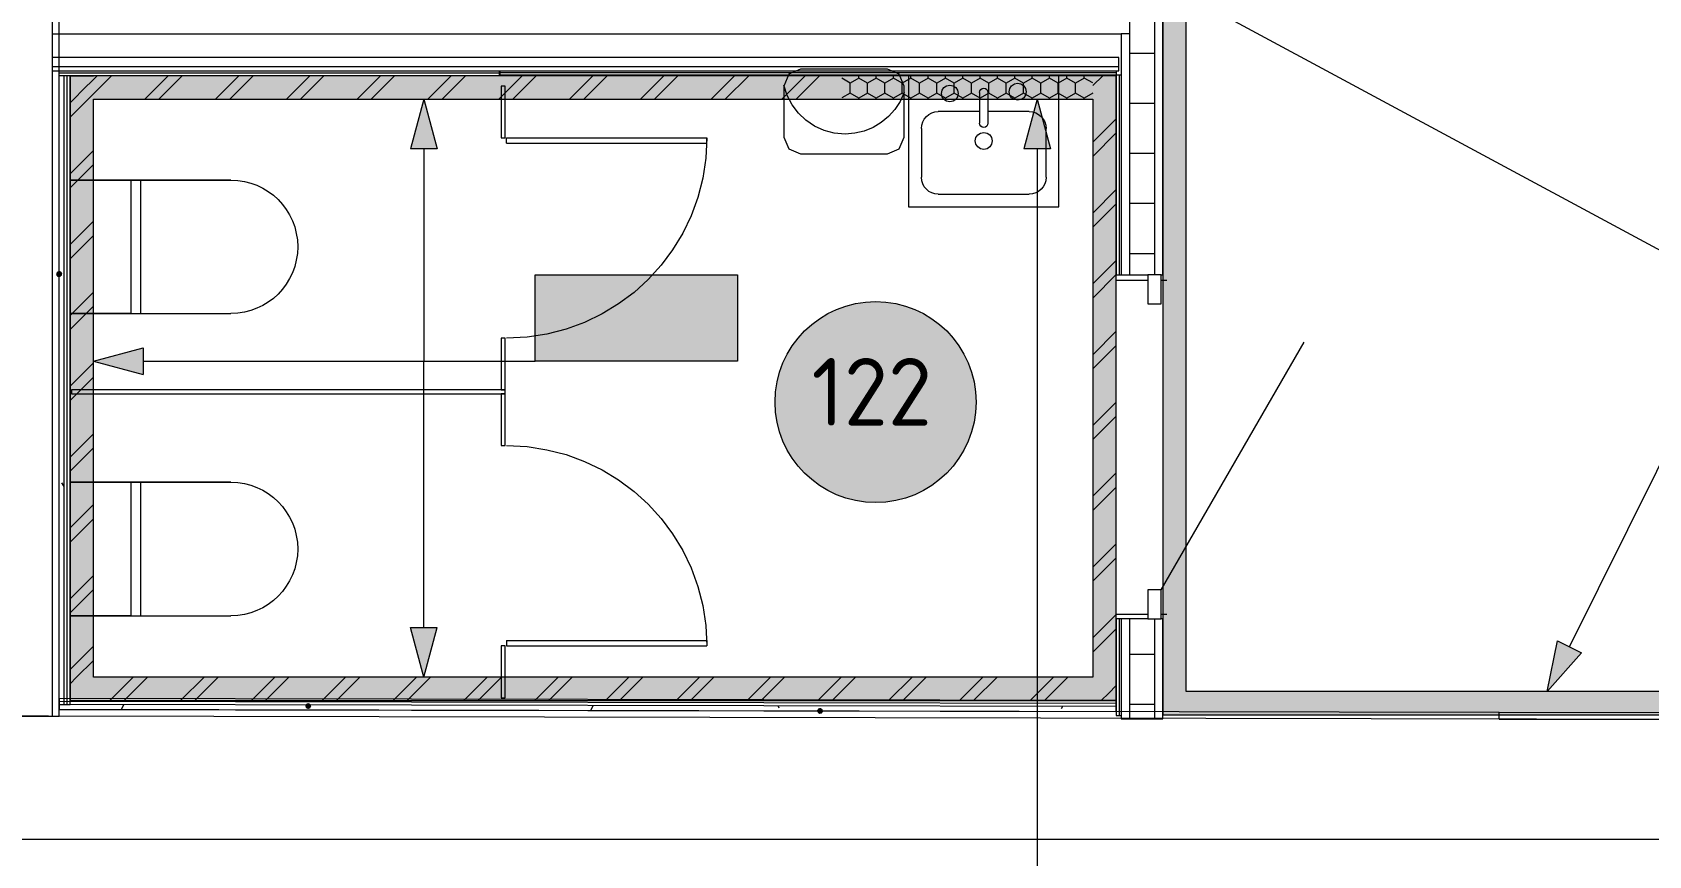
# Model space of a CAD drawing. Header units: millimetres. Extents: x -546 to 1681, y -650 to 1730.
# Drawn here: x 547.5 to 595.93, y 416.88 to 441.54 of the extents above; entities that cross this region are included whole.
import ezdxf

# ---------------------------------------------------------------- set-up
doc = ezdxf.new("R2010")
doc.units = ezdxf.units.MM

msp = doc.modelspace()

# ---------------------------------------------------------------- hatches: boundary and pattern name
at = {"true_color": 0xf1d696}
h = msp.add_hatch(color=41, dxfattribs=at)
h.dxf.hatch_style = 2
h.paths.add_polyline_path([(582.077, 421.798), (581.377, 421.798), (581.377, 460.766), (582.077, 460.766)])
at = {"true_color": 0xcccccc}
h = msp.add_hatch(color=254, dxfattribs=at)
h.dxf.hatch_style = 2
h.paths.add_polyline_path([(549.332, 440.241), (549.332, 439.541), (548.632, 440.241)])
h = msp.add_hatch(color=254, dxfattribs=at)
h.dxf.hatch_style = 2
h.paths.add_polyline_path([(549.332, 439.541), (548.632, 439.541), (548.632, 440.241)])
h = msp.add_hatch(color=254, dxfattribs=at)
h.dxf.hatch_style = 2
h.paths.add_polyline_path([(549.332, 439.541), (549.332, 440.241), (571.758, 440.241), (571.758, 439.541)])
at = {"true_color": 0xdede87}
h = msp.add_hatch(color=41, dxfattribs=at)
h.dxf.hatch_style = 2
h.paths.add_polyline_path([(579.278, 440.241), (579.278, 439.541), (571.758, 439.541), (571.758, 440.241)])
at = {"true_color": 0xcccccc}
h = msp.add_hatch(color=254, dxfattribs=at)
h.dxf.hatch_style = 2
h.paths.add_polyline_path([(579.278, 439.541), (579.278, 440.241), (579.978, 440.241)])
h = msp.add_hatch(color=254, dxfattribs=at)
h.dxf.hatch_style = 2
h.paths.add_polyline_path([(579.278, 439.541), (579.978, 440.241), (579.978, 439.541)])
h = msp.add_hatch(color=254, dxfattribs=at)
h.dxf.hatch_style = 2
h.paths.add_polyline_path([(549.332, 422.225), (548.632, 422.225), (548.632, 439.541), (549.332, 439.541)])
at = {"true_color": 0x0077b0}
h = msp.add_hatch(color=144, dxfattribs=at)
h.dxf.hatch_style = 2
h.paths.add_polyline_path([(559.235, 439.541), (559.635, 438.048), (558.835, 438.048)])
h = msp.add_hatch(color=144, dxfattribs=at)
h.dxf.hatch_style = 2
h.paths.add_polyline_path([(577.613, 439.541), (578.012, 438.048), (577.212, 438.048)])
at = {"true_color": 0xcccccc}
h = msp.add_hatch(color=254, dxfattribs=at)
h.dxf.hatch_style = 2
h.paths.add_polyline_path([(579.278, 439.541), (579.978, 439.541), (579.978, 422.225), (579.278, 422.225)])
h = msp.add_hatch(color=7)
h.dxf.hatch_style = 2
h.paths.add_polyline_path([(548.387, 434.26), (548.396, 434.328), (548.354, 434.383), (548.286, 434.392), (548.231, 434.351), (548.224, 434.339), (548.215, 434.271), (548.256, 434.216), (548.325, 434.207), (548.38, 434.248)])
h = msp.add_hatch(color=7)
h.dxf.hatch_style = 2
h.paths.add_polyline_path([(548.309, 434.395), (548.245, 434.369), (548.219, 434.305), (548.245, 434.242), (548.309, 434.215), (548.372, 434.242), (548.399, 434.305), (548.372, 434.369)])
at = {"true_color": 0xffffff}
h = msp.add_hatch(color=7, dxfattribs=at)
h.dxf.hatch_style = 2
h.paths.add_polyline_path([(562.565, 434.276), (568.625, 434.276), (568.625, 431.688), (562.565, 431.688)])
h = msp.add_hatch(color=7, dxfattribs=at)
h.dxf.hatch_style = 2
h.paths.add_polyline_path([(562.565, 434.276), (568.625, 434.276), (568.625, 431.688), (562.565, 431.688)])
h = msp.add_hatch(color=7, dxfattribs=at)
h.dxf.hatch_style = 2
h.paths.add_polyline_path([(562.565, 434.276), (568.625, 434.276), (568.625, 431.688), (562.565, 431.688)])
at = {"true_color": 0x0077b0}
h = msp.add_hatch(color=144, dxfattribs=at)
h.dxf.hatch_style = 2
h.paths.add_polyline_path([(562.867, 434.293), (563.878, 434.293), (563.952, 434.268), (563.976, 434.191), (563.976, 432.374), (563.952, 432.299), (563.878, 432.275), (563.801, 432.299), (563.776, 432.374), (563.776, 434.09), (562.969, 434.09), (562.969, 432.374), (562.944, 432.299), (562.867, 432.275), (562.791, 432.299), (562.766, 432.374), (562.766, 434.191), (562.791, 434.268)])
h = msp.add_hatch(color=144, dxfattribs=at)
h.dxf.hatch_style = 2
h.paths.add_polyline_path([(562.867, 434.293), (563.878, 434.293), (563.952, 434.268), (563.976, 434.191), (563.976, 432.374), (563.952, 432.299), (563.878, 432.275), (563.801, 432.299), (563.776, 432.374), (563.776, 434.09), (562.969, 434.09), (562.969, 432.374), (562.944, 432.299), (562.867, 432.275), (562.791, 432.299), (562.766, 432.374), (562.766, 434.191), (562.791, 434.268)])
h = msp.add_hatch(color=144, dxfattribs=at)
h.dxf.hatch_style = 2
h.paths.add_polyline_path([(562.867, 434.293), (563.878, 434.293), (563.952, 434.268), (563.976, 434.191), (563.976, 432.374), (563.952, 432.299), (563.878, 432.275), (563.801, 432.299), (563.776, 432.374), (563.776, 434.09), (562.969, 434.09), (562.969, 432.374), (562.944, 432.299), (562.867, 432.275), (562.791, 432.299), (562.766, 432.374), (562.766, 434.191), (562.791, 434.268)])
h = msp.add_hatch(color=144, dxfattribs=at)
h.dxf.hatch_style = 2
h.paths.add_polyline_path([(564.381, 432.374), (564.381, 434.191), (564.407, 434.268), (564.483, 434.293), (564.559, 434.268), (564.584, 434.191), (564.584, 433.486), (565.391, 433.486), (565.391, 434.191), (565.417, 434.268), (565.493, 434.293), (565.567, 434.268), (565.592, 434.191), (565.592, 432.374), (565.567, 432.299), (565.493, 432.275), (565.417, 432.299), (565.391, 432.374), (565.391, 433.283), (564.584, 433.283), (564.584, 432.374), (564.559, 432.299), (564.483, 432.275), (564.407, 432.299)])
h = msp.add_hatch(color=144, dxfattribs=at)
h.dxf.hatch_style = 2
h.paths.add_polyline_path([(564.381, 432.374), (564.381, 434.191), (564.407, 434.268), (564.483, 434.293), (564.559, 434.268), (564.584, 434.191), (564.584, 433.486), (565.391, 433.486), (565.391, 434.191), (565.417, 434.268), (565.493, 434.293), (565.567, 434.268), (565.592, 434.191), (565.592, 432.374), (565.567, 432.299), (565.493, 432.275), (565.417, 432.299), (565.391, 432.374), (565.391, 433.283), (564.584, 433.283), (564.584, 432.374), (564.559, 432.299), (564.483, 432.275), (564.407, 432.299)])
h = msp.add_hatch(color=144, dxfattribs=at)
h.dxf.hatch_style = 2
h.paths.add_polyline_path([(564.381, 432.374), (564.381, 434.191), (564.407, 434.268), (564.483, 434.293), (564.559, 434.268), (564.584, 434.191), (564.584, 433.486), (565.391, 433.486), (565.391, 434.191), (565.417, 434.268), (565.493, 434.293), (565.567, 434.268), (565.592, 434.191), (565.592, 432.374), (565.567, 432.299), (565.493, 432.275), (565.417, 432.299), (565.391, 432.374), (565.391, 433.283), (564.584, 433.283), (564.584, 432.374), (564.559, 432.299), (564.483, 432.275), (564.407, 432.299)])
h = msp.add_hatch(color=144, dxfattribs=at)
h.dxf.hatch_style = 2
h.paths.add_polyline_path([(567.916, 434.293), (568.017, 434.284), (568.11, 434.257), (568.195, 434.211), (568.272, 434.147), (568.337, 434.069), (568.384, 433.983), (568.412, 433.89), (568.421, 433.788), (568.398, 433.644), (568.329, 433.497), (567.694, 432.476), (568.32, 432.476), (568.396, 432.45), (568.421, 432.374), (568.396, 432.299), (568.32, 432.275), (567.513, 432.275), (567.437, 432.299), (567.411, 432.374), (567.428, 432.434), (568.168, 433.621), (568.206, 433.704), (568.218, 433.788), (568.197, 433.905), (568.131, 434.002), (568.033, 434.068), (567.916, 434.09), (567.832, 434.074), (567.751, 434.027), (567.674, 433.947), (567.601, 433.836), (567.564, 433.8), (567.513, 433.788), (567.437, 433.813), (567.411, 433.89), (567.42, 433.929), (567.522, 434.088), (567.638, 434.202), (567.77, 434.271)])
h = msp.add_hatch(color=144, dxfattribs=at)
h.dxf.hatch_style = 2
h.paths.add_polyline_path([(567.916, 434.293), (568.017, 434.284), (568.11, 434.257), (568.195, 434.211), (568.272, 434.147), (568.337, 434.069), (568.384, 433.983), (568.412, 433.89), (568.421, 433.788), (568.398, 433.644), (568.329, 433.497), (567.694, 432.476), (568.32, 432.476), (568.396, 432.45), (568.421, 432.374), (568.396, 432.299), (568.32, 432.275), (567.513, 432.275), (567.437, 432.299), (567.411, 432.374), (567.428, 432.434), (568.168, 433.621), (568.206, 433.704), (568.218, 433.788), (568.197, 433.905), (568.131, 434.002), (568.033, 434.068), (567.916, 434.09), (567.832, 434.074), (567.751, 434.027), (567.674, 433.947), (567.601, 433.836), (567.564, 433.8), (567.513, 433.788), (567.437, 433.813), (567.411, 433.89), (567.42, 433.929), (567.522, 434.088), (567.638, 434.202), (567.77, 434.271)])
h = msp.add_hatch(color=144, dxfattribs=at)
h.dxf.hatch_style = 2
h.paths.add_polyline_path([(567.916, 434.293), (568.017, 434.284), (568.11, 434.257), (568.195, 434.211), (568.272, 434.147), (568.337, 434.069), (568.384, 433.983), (568.412, 433.89), (568.421, 433.788), (568.398, 433.644), (568.329, 433.497), (567.694, 432.476), (568.32, 432.476), (568.396, 432.45), (568.421, 432.374), (568.396, 432.299), (568.32, 432.275), (567.513, 432.275), (567.437, 432.299), (567.411, 432.374), (567.428, 432.434), (568.168, 433.621), (568.206, 433.704), (568.218, 433.788), (568.197, 433.905), (568.131, 434.002), (568.033, 434.068), (567.916, 434.09), (567.832, 434.074), (567.751, 434.027), (567.674, 433.947), (567.601, 433.836), (567.564, 433.8), (567.513, 433.788), (567.437, 433.813), (567.411, 433.89), (567.42, 433.929), (567.522, 434.088), (567.638, 434.202), (567.77, 434.271)])
at = {"true_color": 0xffffff}
h = msp.add_hatch(color=7, dxfattribs=at)
edge = h.paths.add_edge_path()
edge.add_arc((572.768, 430.467), 3.012, 0, 360)
at = {"true_color": 0x0077b0}
h = msp.add_hatch(color=144, dxfattribs=at)
h.dxf.hatch_style = 2
h.paths.add_polyline_path([(566.905, 432.778), (566.098, 432.778), (566.022, 432.803), (565.997, 432.88), (566.022, 432.956), (566.098, 432.981), (566.905, 432.981), (566.981, 432.956), (567.006, 432.88), (566.981, 432.803)])
h = msp.add_hatch(color=144, dxfattribs=at)
h.dxf.hatch_style = 2
h.paths.add_polyline_path([(566.905, 432.778), (566.098, 432.778), (566.022, 432.803), (565.997, 432.88), (566.022, 432.956), (566.098, 432.981), (566.905, 432.981), (566.981, 432.956), (567.006, 432.88), (566.981, 432.803)])
h = msp.add_hatch(color=144, dxfattribs=at)
h.dxf.hatch_style = 2
h.paths.add_polyline_path([(566.905, 432.778), (566.098, 432.778), (566.022, 432.803), (565.997, 432.88), (566.022, 432.956), (566.098, 432.981), (566.905, 432.981), (566.981, 432.956), (567.006, 432.88), (566.981, 432.803)])
h = msp.add_hatch(color=144, dxfattribs=at)
h.dxf.hatch_style = 2
h.paths.add_polyline_path([(549.332, 431.688), (550.825, 432.088), (550.825, 431.288)])
h = msp.add_hatch(color=144, dxfattribs=at)
h.dxf.hatch_style = 2
h.paths.add_polyline_path([(559.235, 422.225), (558.835, 423.718), (559.635, 423.718)])
h = msp.add_hatch(color=144, dxfattribs=at)
h.dxf.hatch_style = 2
h.paths.add_polyline_path([(592.891, 421.798), (593.198, 423.313), (593.914, 422.956)])
at = {"true_color": 0xcccccc}
h = msp.add_hatch(color=254, dxfattribs=at)
h.dxf.hatch_style = 2
h.paths.add_polyline_path([(549.332, 422.225), (549.332, 421.525), (548.632, 421.525)])
h = msp.add_hatch(color=254, dxfattribs=at)
h.dxf.hatch_style = 2
h.paths.add_polyline_path([(548.632, 422.225), (549.332, 422.225), (548.632, 421.525)])
h = msp.add_hatch(color=254, dxfattribs=at)
h.dxf.hatch_style = 2
h.paths.add_polyline_path([(579.278, 422.225), (579.278, 421.525), (549.332, 421.525), (549.332, 422.225)])
h = msp.add_hatch(color=254, dxfattribs=at)
h.dxf.hatch_style = 2
h.paths.add_polyline_path([(579.278, 422.225), (579.978, 422.225), (579.978, 421.525)])
h = msp.add_hatch(color=254, dxfattribs=at)
h.dxf.hatch_style = 2
h.paths.add_polyline_path([(579.278, 421.525), (579.278, 422.225), (579.978, 421.525)])
h = msp.add_hatch(color=7)
h.dxf.hatch_style = 2
h.paths.add_polyline_path([(555.768, 421.452), (555.704, 421.426), (555.678, 421.362), (555.704, 421.299), (555.768, 421.272), (555.831, 421.299), (555.858, 421.362), (555.831, 421.426)])
at = {"true_color": 0xf1d696}
h = msp.add_hatch(color=41, dxfattribs=at)
h.dxf.hatch_style = 2
h.paths.add_polyline_path([(582.077, 421.798), (582.077, 421.098), (581.377, 421.098)])
h = msp.add_hatch(color=41, dxfattribs=at)
h.dxf.hatch_style = 2
h.paths.add_polyline_path([(581.377, 421.798), (582.077, 421.798), (581.377, 421.098)])
h = msp.add_hatch(color=41, dxfattribs=at)
h.dxf.hatch_style = 2
h.paths.add_polyline_path([(627.057, 421.798), (627.057, 421.098), (582.077, 421.098), (582.077, 421.798)])
h = msp.add_hatch(color=7)
h.dxf.hatch_style = 2
h.paths.add_polyline_path([(571.029, 421.167), (571.084, 421.126), (571.152, 421.136), (571.193, 421.192), (571.183, 421.26), (571.125, 421.306), (571.057, 421.296), (571.016, 421.24)])

# ---------------------------------------------------------------- linework, layer by layer
at = {"color": 7, "lineweight": 0}
for points in [[(548.102, 421.062), (548.102, 461.666)], [(548.302, 421.062), (548.302, 461.666)], [(581.377, 460.766), (581.377, 421.098)], [(582.077, 421.798), (582.077, 460.766)], [(580.377, 450.966), (580.377, 434.275)], [(581.127, 450.966), (581.127, 434.275)], [(581.377, 434.275), (581.377, 450.966)], [(548.102, 441.491), (580.127, 441.491)], [(580.127, 441.491), (580.127, 440.271)], [(580.377, 441.491), (580.127, 441.491)], [(580.052, 440.791), (548.102, 440.791)], [(580.052, 440.391), (580.052, 440.791)], [(580.377, 440.921), (581.127, 440.921)], [(548.102, 440.521), (580.052, 440.521)], [(548.102, 440.391), (580.052, 440.391)], [(548.302, 440.331), (561.502, 440.331)], [(561.502, 440.241), (548.302, 440.241)], [(548.452, 421.41), (548.452, 440.241)], [(548.542, 421.41), (548.542, 440.241)], [(548.632, 421.41), (548.632, 440.241)], [(548.632, 440.241), (549.332, 440.241)], [(548.632, 440.241), (548.632, 421.525)], [(549.332, 439.7), (549.873, 440.241)], [(549.332, 440.124), (549.449, 440.241)], [(571.758, 440.241), (549.332, 440.241)], [(550.87, 439.541), (551.57, 440.241)], [(551.294, 439.541), (551.994, 440.241)], [(552.991, 439.541), (553.691, 440.241)], [(553.416, 439.541), (554.116, 440.241)], [(555.113, 439.541), (555.813, 440.241)], [(555.537, 439.541), (556.237, 440.241)], [(557.234, 439.541), (557.934, 440.241)], [(557.658, 439.541), (558.358, 440.241)], [(559.355, 439.541), (560.055, 440.241)], [(559.78, 439.541), (560.48, 440.241)], [(561.477, 439.541), (562.177, 440.241)], [(561.502, 440.241), (561.502, 440.391)], [(561.507, 440.391), (561.507, 440.271)], [(579.977, 440.331), (561.507, 440.331)], [(561.507, 440.271), (580.127, 440.271)], [(561.901, 439.541), (562.601, 440.241)], [(563.598, 439.541), (564.298, 440.241)], [(564.022, 439.541), (564.722, 440.241)], [(565.719, 439.541), (566.419, 440.241)], [(566.143, 439.541), (566.843, 440.241)], [(567.841, 439.541), (568.541, 440.241)], [(568.265, 439.541), (568.965, 440.241)], [(569.962, 439.541), (570.662, 440.241)], [(570.386, 439.541), (571.086, 440.241)], [(579.278, 440.241), (571.758, 440.241)], [(572.266, 440.171), (572.266, 440.241)], [(572.785, 440.171), (572.785, 440.241)], [(573.305, 440.171), (573.305, 440.241)], [(573.758, 440.271), (573.758, 436.31)], [(573.758, 440.271), (573.758, 436.31)], [(573.825, 440.171), (573.825, 440.241)], [(574.344, 440.171), (574.344, 440.241)], [(574.864, 440.171), (574.864, 440.241)], [(575.384, 440.171), (575.384, 440.241)], [(575.903, 440.171), (575.903, 440.241)], [(576.423, 440.171), (576.423, 440.241)], [(576.942, 440.171), (576.942, 440.241)], [(577.462, 440.171), (577.462, 440.241)], [(577.982, 440.171), (577.982, 440.241)], [(578.258, 436.31), (578.258, 440.271)], [(578.258, 436.31), (578.258, 440.271)], [(578.501, 440.171), (578.501, 440.241)], [(579.021, 440.171), (579.021, 440.241)], [(579.278, 439.947), (579.571, 440.241)], [(579.978, 440.241), (579.278, 440.241)], [(579.977, 440.391), (579.977, 434.275)], [(579.978, 422.225), (579.978, 440.241)], [(580.067, 440.271), (580.067, 434.275)], [(580.127, 440.271), (580.127, 434.275)], [(548.749, 439.541), (549.04, 439.833)], [(549.04, 439.833), (549.332, 440.124)], [(561.672, 439.932), (561.552, 439.932)], [(561.552, 439.932), (561.552, 438.382)], [(561.672, 438.382), (561.672, 439.932)], [(572.006, 440.021), (571.758, 440.164)], [(572.266, 440.171), (572.006, 440.021)], [(572.006, 439.721), (572.006, 440.021)], [(572.526, 440.021), (572.266, 440.171)], [(572.785, 440.171), (572.526, 440.021)], [(572.526, 439.721), (572.526, 440.021)], [(573.045, 440.021), (572.785, 440.171)], [(573.305, 440.171), (573.045, 440.021)], [(573.045, 439.721), (573.045, 440.021)], [(573.565, 440.021), (573.305, 440.171)], [(573.825, 440.171), (573.565, 440.021)], [(573.565, 439.721), (573.565, 440.021)], [(574.085, 440.021), (573.825, 440.171)], [(574.344, 440.171), (574.085, 440.021)], [(574.085, 439.721), (574.085, 440.021)], [(574.604, 440.021), (574.344, 440.171)], [(574.864, 440.171), (574.604, 440.021)], [(574.604, 439.721), (574.604, 440.021)], [(574.738, 439.708), (574.758, 439.807), (574.812, 439.888), (574.893, 439.942), (574.992, 439.962), (575.091, 439.942), (575.172, 439.888), (575.226, 439.807), (575.246, 439.708)], [(575.124, 440.021), (574.864, 440.171)], [(575.384, 440.171), (575.124, 440.021)], [(575.124, 439.721), (575.124, 440.021)], [(575.643, 440.021), (575.384, 440.171)], [(575.903, 440.171), (575.643, 440.021)], [(575.643, 439.721), (575.643, 440.021)], [(575.881, 439.738), (575.891, 439.788), (575.918, 439.828), (575.959, 439.855), (576.008, 439.865), (576.057, 439.855), (576.098, 439.828), (576.125, 439.788), (576.135, 439.738)], [(575.881, 439.738), (575.881, 438.818)], [(576.163, 440.021), (575.903, 440.171)], [(576.135, 439.738), (576.135, 438.818)], [(576.423, 440.171), (576.163, 440.021)], [(576.163, 439.721), (576.163, 440.021)], [(576.683, 440.021), (576.423, 440.171)], [(576.942, 440.171), (576.683, 440.021)], [(576.683, 439.721), (576.683, 440.021)], [(576.77, 439.759), (576.79, 439.859), (576.844, 439.939), (576.925, 439.994), (577.024, 440.013), (577.123, 439.994), (577.204, 439.939), (577.258, 439.859), (577.278, 439.759)], [(577.278, 439.759), (577.258, 439.661), (577.204, 439.58), (577.123, 439.525), (577.024, 439.505), (576.925, 439.525), (576.844, 439.58), (576.79, 439.661), (576.77, 439.759)], [(577.202, 440.021), (576.942, 440.171)], [(577.462, 440.171), (577.202, 440.021)], [(577.202, 439.721), (577.202, 440.021)], [(577.722, 440.021), (577.462, 440.171)], [(577.982, 440.171), (577.722, 440.021)], [(577.722, 439.721), (577.722, 440.021)], [(578.241, 440.021), (577.982, 440.171)], [(578.501, 440.171), (578.241, 440.021)], [(578.241, 439.721), (578.241, 440.021)], [(578.761, 440.021), (578.501, 440.171)], [(579.021, 440.171), (578.761, 440.021)], [(578.761, 439.721), (578.761, 440.021)], [(579.278, 440.023), (579.021, 440.171)], [(548.632, 439), (549.173, 439.541)], [(548.632, 439.424), (548.749, 439.541)], [(549.173, 439.541), (549.253, 439.62)], [(549.253, 439.62), (549.332, 439.7)], [(549.332, 422.225), (549.332, 439.541)], [(549.332, 439.541), (571.758, 439.541)], [(572.006, 439.721), (571.758, 439.578)], [(571.758, 439.541), (579.278, 439.541)], [(572.266, 439.571), (572.006, 439.721)], [(572.526, 439.721), (572.266, 439.571)], [(572.266, 439.541), (572.266, 439.571)], [(572.785, 439.571), (572.526, 439.721)], [(573.045, 439.721), (572.785, 439.571)], [(572.785, 439.541), (572.785, 439.571)], [(573.305, 439.571), (573.045, 439.721)], [(573.565, 439.721), (573.305, 439.571)], [(573.305, 439.541), (573.305, 439.571)], [(573.825, 439.571), (573.565, 439.721)], [(574.085, 439.721), (573.825, 439.571)], [(573.825, 439.541), (573.825, 439.571)], [(574.344, 439.571), (574.085, 439.721)], [(574.604, 439.721), (574.344, 439.571)], [(574.344, 439.541), (574.344, 439.571)], [(574.864, 439.571), (574.604, 439.721)], [(575.246, 439.708), (575.226, 439.609), (575.172, 439.529), (575.091, 439.474), (574.992, 439.454), (574.893, 439.474), (574.812, 439.529), (574.758, 439.609), (574.738, 439.708)], [(575.124, 439.721), (574.864, 439.571)], [(574.864, 439.541), (574.864, 439.571)], [(575.384, 439.571), (575.124, 439.721)], [(575.643, 439.721), (575.384, 439.571)], [(575.384, 439.541), (575.384, 439.571)], [(575.903, 439.571), (575.643, 439.721)], [(576.163, 439.721), (575.903, 439.571)], [(575.903, 439.541), (575.903, 439.571)], [(576.423, 439.571), (576.163, 439.721)], [(576.683, 439.721), (576.423, 439.571)], [(576.423, 439.541), (576.423, 439.571)], [(576.942, 439.571), (576.683, 439.721)], [(577.202, 439.721), (576.942, 439.571)], [(576.942, 439.541), (576.942, 439.571)], [(577.462, 439.571), (577.202, 439.721)], [(577.722, 439.721), (577.462, 439.571)], [(577.462, 439.541), (577.462, 439.571)], [(577.982, 439.571), (577.722, 439.721)], [(578.241, 439.721), (577.982, 439.571)], [(577.982, 439.541), (577.982, 439.571)], [(578.501, 439.571), (578.241, 439.721)], [(578.761, 439.721), (578.501, 439.571)], [(578.501, 439.541), (578.501, 439.571)], [(579.021, 439.571), (578.761, 439.721)], [(579.278, 439.72), (579.021, 439.571)], [(579.021, 439.541), (579.021, 439.571)], [(579.278, 439.541), (579.278, 422.225)], [(580.377, 439.421), (581.127, 439.421)], [(574.139, 438.659), (574.149, 438.762), (574.179, 438.857), (574.226, 438.943), (574.288, 439.018), (574.363, 439.081), (574.449, 439.127), (574.545, 439.157), (574.647, 439.167)], [(575.881, 439.167), (574.647, 439.167)], [(576.135, 438.818), (576.125, 438.769), (576.098, 438.729), (576.057, 438.701), (576.008, 438.691), (575.959, 438.701), (575.918, 438.729), (575.891, 438.769), (575.881, 438.818)], [(577.369, 439.167), (576.135, 439.167)], [(577.369, 439.167), (577.471, 439.157), (577.567, 439.127), (577.653, 439.081), (577.728, 439.018), (577.79, 438.943), (577.837, 438.857), (577.867, 438.762), (577.877, 438.659)], [(579.278, 438.25), (579.978, 438.95)], [(561.552, 438.382), (561.672, 438.382)], [(567.712, 438.382), (567.681, 437.769), (567.59, 437.173), (567.442, 436.598), (567.24, 436.047), (566.988, 435.523), (566.687, 435.028), (566.342, 434.566), (565.955, 434.14), (565.529, 433.753), (565.067, 433.407), (564.572, 433.107), (564.047, 432.854), (563.496, 432.652), (562.921, 432.504), (562.325, 432.413), (561.712, 432.382)], [(561.712, 438.222), (561.712, 438.382)], [(561.712, 438.382), (567.712, 438.382)], [(567.712, 438.222), (567.712, 438.382)], [(574.139, 438.659), (574.139, 437.199)], [(575.754, 438.286), (575.774, 438.386), (575.828, 438.466), (575.909, 438.521), (576.008, 438.54), (576.107, 438.521), (576.188, 438.466), (576.242, 438.386), (576.262, 438.286)], [(576.262, 438.286), (576.242, 438.188), (576.188, 438.107), (576.107, 438.052), (576.008, 438.032), (575.909, 438.052), (575.828, 438.107), (575.774, 438.188), (575.754, 438.286)], [(577.877, 437.199), (577.877, 438.659)], [(579.278, 437.826), (579.978, 438.526)], [(548.632, 437.303), (549.332, 438.003)], [(561.712, 438.222), (567.712, 438.222)], [(580.377, 437.921), (581.127, 437.921)], [(548.632, 436.879), (549.332, 437.579)], [(553.452, 437.116), (548.632, 437.116)], [(548.632, 437.116), (550.452, 437.116)], [(550.452, 437.116), (553.452, 437.116)], [(550.452, 437.116), (550.452, 433.116)], [(550.752, 433.116), (550.752, 437.116)], [(553.452, 437.116), (553.656, 437.106), (553.855, 437.076), (554.047, 437.026), (554.231, 436.959), (554.405, 436.875), (554.57, 436.775), (554.724, 436.66), (554.866, 436.53), (554.995, 436.388), (555.11, 436.234), (555.211, 436.07), (555.295, 435.895), (555.362, 435.711), (555.411, 435.519), (555.442, 435.321), (555.452, 435.116), (555.442, 434.912), (555.411, 434.713), (555.362, 434.522), (555.295, 434.338), (555.211, 434.163), (555.11, 433.998), (554.995, 433.844), (554.866, 433.702), (554.724, 433.573), (554.57, 433.458), (554.405, 433.358), (554.231, 433.274), (554.047, 433.206), (553.855, 433.157), (553.656, 433.127), (553.452, 433.116)], [(553.452, 437.116), (553.656, 437.106), (553.855, 437.076), (554.047, 437.026), (554.231, 436.959), (554.405, 436.875), (554.57, 436.775), (554.724, 436.66), (554.866, 436.53), (554.995, 436.388), (555.11, 436.234), (555.211, 436.07), (555.295, 435.895), (555.362, 435.711), (555.411, 435.519), (555.442, 435.321), (555.452, 435.116), (555.442, 434.912), (555.411, 434.713), (555.362, 434.522), (555.295, 434.338), (555.211, 434.163), (555.11, 433.998), (554.995, 433.844), (554.866, 433.702), (554.724, 433.573), (554.57, 433.458), (554.405, 433.358), (554.231, 433.274), (554.047, 433.206), (553.855, 433.157), (553.656, 433.127), (553.452, 433.116)], [(574.647, 436.691), (574.545, 436.702), (574.449, 436.731), (574.363, 436.778), (574.288, 436.84), (574.226, 436.915), (574.179, 437.002), (574.149, 437.097), (574.139, 437.199)], [(577.877, 437.199), (577.867, 437.097), (577.837, 437.002), (577.79, 436.915), (577.728, 436.84), (577.653, 436.778), (577.567, 436.731), (577.471, 436.702), (577.369, 436.691)], [(579.278, 436.129), (579.978, 436.829)], [(574.647, 436.691), (577.369, 436.691)], [(579.278, 435.705), (579.978, 436.405)], [(580.377, 436.421), (581.127, 436.421)], [(548.632, 435.182), (549.332, 435.882)], [(573.758, 436.31), (578.258, 436.31)], [(573.758, 436.31), (578.258, 436.31)], [(548.632, 434.757), (549.332, 435.457)], [(580.377, 434.921), (581.127, 434.921)], [(579.278, 434.008), (579.978, 434.708)], [(579.278, 433.583), (579.978, 434.283)], [(579.977, 434.275), (580.927, 434.275)], [(579.977, 434.11), (579.977, 434.275)], [(580.927, 434.11), (579.977, 434.11)], [(581.327, 434.275), (580.927, 434.275)], [(580.927, 434.275), (580.927, 433.405)], [(581.327, 434.275), (581.377, 434.275)], [(581.327, 433.405), (581.327, 434.275)], [(581.497, 434.11), (581.327, 434.11)], [(548.632, 433.06), (549.332, 433.76)], [(569.756, 430.467), (569.771, 430.775), (569.817, 431.074), (569.891, 431.363), (569.993, 431.639), (570.12, 431.903), (570.27, 432.151), (570.444, 432.383), (570.638, 432.597), (570.852, 432.791), (571.084, 432.964), (571.332, 433.115), (571.596, 433.242), (571.872, 433.343), (572.161, 433.417), (572.46, 433.463), (572.768, 433.478), (573.076, 433.463), (573.375, 433.417), (573.663, 433.343), (573.94, 433.242), (574.203, 433.115), (574.452, 432.964), (574.684, 432.791), (574.898, 432.597), (575.092, 432.383), (575.265, 432.151), (575.416, 431.903), (575.543, 431.639), (575.644, 431.363), (575.719, 431.074), (575.764, 430.775), (575.78, 430.467)], [(548.632, 432.636), (549.332, 433.336)], [(548.632, 433.116), (553.452, 433.116)], [(550.452, 433.116), (548.632, 433.116)], [(550.452, 433.116), (553.452, 433.116)], [(580.927, 433.405), (581.327, 433.405)], [(579.278, 431.886), (579.978, 432.586)], [(561.672, 432.382), (561.552, 432.382)], [(561.552, 432.382), (561.552, 430.832)], [(561.672, 430.832), (561.672, 432.382)], [(579.278, 431.462), (579.978, 432.162)], [(581.327, 424.845), (585.607, 432.258)], [(548.632, 430.939), (549.332, 431.639)], [(548.632, 430.515), (549.332, 431.215)], [(561.672, 430.832), (548.672, 430.832)], [(548.672, 430.832), (548.672, 430.712)], [(548.672, 430.712), (561.672, 430.712)], [(561.552, 430.832), (561.672, 430.832)], [(561.672, 430.712), (561.552, 430.712)], [(561.552, 430.712), (561.552, 429.162)], [(561.672, 430.712), (561.672, 430.832)], [(561.672, 429.162), (561.672, 430.712)], [(575.78, 430.467), (575.764, 430.159), (575.719, 429.86), (575.644, 429.572), (575.543, 429.295), (575.416, 429.031), (575.265, 428.783), (575.092, 428.551), (574.898, 428.337), (574.684, 428.143), (574.452, 427.97), (574.203, 427.819), (573.94, 427.692), (573.663, 427.591), (573.375, 427.517), (573.076, 427.471), (572.768, 427.455), (572.46, 427.471), (572.161, 427.517), (571.872, 427.591), (571.596, 427.692), (571.332, 427.819), (571.084, 427.97), (570.852, 428.143), (570.638, 428.337), (570.444, 428.551), (570.27, 428.783), (570.12, 429.031), (569.993, 429.295), (569.891, 429.572), (569.817, 429.86), (569.771, 430.159), (569.756, 430.467)], [(579.278, 429.765), (579.978, 430.465)], [(579.278, 429.341), (579.978, 430.041)], [(548.632, 428.818), (549.332, 429.518)], [(548.632, 428.394), (549.332, 429.094)], [(561.552, 429.162), (561.672, 429.162)], [(561.712, 429.162), (562.325, 429.131), (562.921, 429.041), (563.496, 428.893), (564.047, 428.691), (564.572, 428.438), (565.067, 428.138), (565.529, 427.792), (565.955, 427.405), (566.342, 426.979), (566.687, 426.517), (566.988, 426.023), (567.24, 425.498), (567.442, 424.947), (567.59, 424.372), (567.681, 423.776), (567.712, 423.162)], [(579.278, 427.644), (579.978, 428.344)], [(548.452, 427.938), (548.389, 428.048)], [(553.452, 428.066), (548.632, 428.066)], [(548.632, 428.066), (550.452, 428.066)], [(550.452, 428.066), (553.452, 428.066)], [(550.452, 428.066), (550.452, 424.066)], [(550.752, 424.066), (550.752, 428.066)], [(553.452, 428.066), (553.656, 428.056), (553.855, 428.026), (554.047, 427.976), (554.231, 427.909), (554.405, 427.825), (554.57, 427.725), (554.724, 427.61), (554.866, 427.48), (554.995, 427.338), (555.11, 427.184), (555.211, 427.019), (555.295, 426.845), (555.362, 426.661), (555.411, 426.469), (555.442, 426.271), (555.452, 426.066), (555.442, 425.862), (555.411, 425.663), (555.362, 425.472), (555.295, 425.288), (555.211, 425.113), (555.11, 424.948), (554.995, 424.794), (554.866, 424.652), (554.724, 424.523), (554.57, 424.408), (554.405, 424.308), (554.231, 424.224), (554.047, 424.156), (553.855, 424.107), (553.656, 424.077), (553.452, 424.066)], [(553.452, 428.066), (553.656, 428.056), (553.855, 428.026), (554.047, 427.976), (554.231, 427.909), (554.405, 427.825), (554.57, 427.725), (554.724, 427.61), (554.866, 427.48), (554.995, 427.338), (555.11, 427.184), (555.211, 427.019), (555.295, 426.845), (555.362, 426.661), (555.411, 426.469), (555.442, 426.271), (555.452, 426.066), (555.442, 425.862), (555.411, 425.663), (555.362, 425.472), (555.295, 425.288), (555.211, 425.113), (555.11, 424.948), (554.995, 424.794), (554.866, 424.652), (554.724, 424.523), (554.57, 424.408), (554.405, 424.308), (554.231, 424.224), (554.047, 424.156), (553.855, 424.107), (553.656, 424.077), (553.452, 424.066)], [(579.278, 427.219), (579.978, 427.919)], [(548.632, 426.696), (549.332, 427.396)], [(548.632, 426.272), (549.332, 426.972)], [(579.278, 425.522), (579.978, 426.222)], [(579.278, 425.098), (579.978, 425.798)], [(548.632, 424.575), (549.332, 425.275)], [(548.632, 424.151), (549.332, 424.851)], [(581.327, 424.845), (580.927, 424.845)], [(580.927, 424.845), (580.927, 423.975)], [(581.327, 423.975), (581.327, 424.845)], [(548.632, 424.066), (553.452, 424.066)], [(550.452, 424.066), (548.632, 424.066)], [(550.452, 424.066), (553.452, 424.066)], [(579.278, 423.401), (579.978, 424.101)], [(579.977, 423.975), (579.977, 424.11)], [(579.977, 424.11), (580.927, 424.11)], [(580.927, 423.975), (579.977, 423.975)], [(579.977, 423.975), (579.977, 421.075)], [(580.067, 423.975), (580.067, 421.075)], [(580.127, 423.975), (580.127, 421.075)], [(580.377, 423.975), (580.377, 420.975)], [(580.927, 423.975), (581.327, 423.975)], [(581.127, 423.975), (581.127, 420.975)], [(581.327, 424.11), (581.497, 424.11)], [(581.377, 423.975), (581.327, 423.975)], [(581.377, 420.975), (581.377, 423.975)], [(561.712, 423.322), (561.712, 423.162)], [(561.712, 423.322), (567.712, 423.322)], [(567.712, 423.322), (567.712, 423.162)], [(579.278, 422.977), (579.978, 423.677)], [(548.632, 422.454), (549.332, 423.154)], [(561.672, 423.162), (561.552, 423.162)], [(561.552, 423.162), (561.552, 421.612)], [(561.672, 421.612), (561.672, 423.162)], [(561.712, 423.162), (567.712, 423.162)], [(580.377, 422.921), (581.127, 422.921)], [(548.828, 422.225), (549.332, 422.73)], [(548.632, 422.03), (548.828, 422.225)], [(579.278, 422.225), (549.332, 422.225)], [(549.825, 421.525), (550.525, 422.225)], [(550.249, 421.525), (550.949, 422.225)], [(551.946, 421.525), (552.646, 422.225)], [(552.37, 421.525), (553.07, 422.225)], [(554.068, 421.525), (554.768, 422.225)], [(554.492, 421.525), (555.192, 422.225)], [(556.189, 421.525), (556.889, 422.225)], [(556.613, 421.525), (557.313, 422.225)], [(558.31, 421.525), (559.01, 422.225)], [(558.734, 421.525), (559.434, 422.225)], [(560.431, 421.525), (561.131, 422.225)], [(560.856, 421.525), (561.556, 422.225)], [(562.553, 421.525), (563.253, 422.225)], [(562.977, 421.525), (563.677, 422.225)], [(564.674, 421.525), (565.374, 422.225)], [(565.098, 421.525), (565.798, 422.225)], [(566.795, 421.525), (567.495, 422.225)], [(567.22, 421.525), (567.92, 422.225)], [(568.917, 421.525), (569.617, 422.225)], [(569.341, 421.525), (570.041, 422.225)], [(571.038, 421.525), (571.738, 422.225)], [(571.462, 421.525), (572.162, 422.225)], [(573.159, 421.525), (573.859, 422.225)], [(573.584, 421.525), (574.284, 422.225)], [(575.281, 421.525), (575.981, 422.225)], [(575.705, 421.525), (576.405, 422.225)], [(577.402, 421.525), (578.102, 422.225)], [(577.826, 421.525), (578.526, 422.225)], [(579.751, 421.752), (579.978, 421.98)], [(579.978, 421.525), (579.978, 422.225)], [(548.302, 421.41), (548.632, 421.41)], [(579.978, 421.525), (548.304, 421.59)], [(548.304, 421.59), (548.304, 421.26)], [(579.978, 421.435), (548.304, 421.5)], [(579.978, 421.345), (548.304, 421.41)], [(548.632, 421.525), (549.332, 421.525)], [(549.332, 421.525), (579.978, 421.525)], [(550.247, 421.406), (550.161, 421.256)], [(555.768, 421.362), (555.75, 421.394)], [(561.552, 421.612), (561.672, 421.612)], [(564.309, 421.377), (564.222, 421.227)], [(569.883, 421.299), (569.844, 421.366)], [(578.37, 421.348), (578.33, 421.278)], [(579.523, 421.525), (579.751, 421.752)], [(579.948, 421.525), (579.963, 421.54)], [(579.963, 421.54), (579.978, 421.555)], [(579.977, 421.195), (579.978, 421.525)], [(580.377, 421.421), (581.127, 421.421)], [(627.057, 421.798), (582.077, 421.798)], [(632.189, 420.889), (463.787, 421.231)], [(546.902, 421.062), (548.102, 421.062)], [(548.102, 421.062), (548.302, 421.062)], [(591.453, 421.172), (548.292, 421.26)], [(548.292, 421.26), (548.292, 421.06)], [(548.304, 421.26), (579.977, 421.195)], [(579.977, 421.075), (580.127, 421.075)], [(580.127, 421.075), (580.127, 420.975)], [(580.127, 420.975), (581.377, 420.975)], [(581.377, 421.098), (582.077, 421.098)], [(582.077, 421.098), (627.757, 421.098)], [(627.878, 421.098), (591.453, 421.172)], [(591.453, 420.972), (591.453, 421.172)], [(591.453, 420.972), (627.877, 420.898)], [(187.211, 417.371), (863.726, 417.371)]]:
    msp.add_lwpolyline(points, dxfattribs=at)
at = {"color": 144, "lineweight": 0, "true_color": 0x0077b0}
for points in [[(583.392, 441.94), (598.789, 433.657)], [(559.235, 439.541), (558.835, 438.048)], [(559.235, 439.541), (559.635, 438.048)], [(577.612, 439.541), (577.212, 438.048)], [(577.612, 439.541), (578.012, 438.048)], [(559.635, 438.048), (558.835, 438.048)], [(559.235, 438.048), (559.235, 431.688)], [(578.012, 438.048), (577.212, 438.048)], [(577.612, 438.048), (577.612, 403.428)], [(562.565, 434.276), (568.625, 434.276)], [(562.565, 431.688), (562.565, 434.276)], [(562.565, 434.276), (568.625, 434.276)], [(562.565, 431.688), (562.565, 434.276)], [(562.565, 434.276), (568.625, 434.276)], [(562.565, 431.688), (562.565, 434.276)], [(568.625, 434.276), (568.625, 431.688)], [(568.625, 434.276), (568.625, 431.688)], [(568.625, 434.276), (568.625, 431.688)], [(593.556, 423.135), (598.789, 433.657)], [(549.332, 431.688), (550.825, 432.088)], [(550.825, 432.088), (550.825, 431.288)], [(549.332, 431.688), (550.825, 431.288)], [(550.825, 431.688), (559.235, 431.688)], [(559.235, 431.688), (562.565, 431.688)], [(559.235, 423.718), (559.235, 431.688)], [(559.235, 431.688), (562.565, 431.688)], [(559.235, 431.688), (562.565, 431.688)], [(568.625, 431.688), (562.565, 431.688)], [(568.625, 431.688), (562.565, 431.688)], [(568.625, 431.688), (562.565, 431.688)], [(558.835, 423.718), (559.635, 423.718)], [(559.235, 422.225), (558.835, 423.718)], [(559.235, 422.225), (559.635, 423.718)], [(592.891, 421.798), (593.198, 423.313)], [(593.198, 423.313), (593.914, 422.956)], [(592.891, 421.798), (593.914, 422.956)]]:
    msp.add_lwpolyline(points, dxfattribs=at)
at = {"color": 253, "lineweight": 0, "true_color": 0x999999}
for points in [[(570.169, 440.285), (570.022, 439.932)], [(570.522, 440.432), (570.169, 440.285)], [(573.12, 440.432), (570.522, 440.432)], [(573.474, 440.285), (573.12, 440.432)], [(573.62, 439.932), (573.474, 440.285)], [(573.62, 439.74), (573.5, 439.472), (573.343, 439.231), (573.153, 439.018), (572.934, 438.837), (572.69, 438.692), (572.426, 438.584), (572.146, 438.517), (571.853, 438.494), (571.53, 438.522), (571.223, 438.603), (570.938, 438.732), (570.68, 438.906), (570.454, 439.119), (570.265, 439.369), (570.12, 439.65), (570.022, 439.959)], [(570.022, 439.932), (570.022, 438.403)], [(573.62, 438.403), (573.62, 439.932)], [(570.022, 438.403), (570.169, 438.05)], [(573.474, 438.05), (573.62, 438.403)], [(570.169, 438.05), (570.522, 437.903)], [(570.522, 437.903), (573.12, 437.903)], [(573.12, 437.903), (573.474, 438.05)]]:
    msp.add_lwpolyline(points, dxfattribs=at)

# ---------------------------------------------------------------- texts
at = {"color": 7, "insert": (570.849, 431.787), "char_height": 2.02685, "attachment_point": 1}
msp.add_mtext('{\\fGOSTCommon|b0|i0|c0;122}', dxfattribs=at)

doc.saveas('drawing.dxf')
